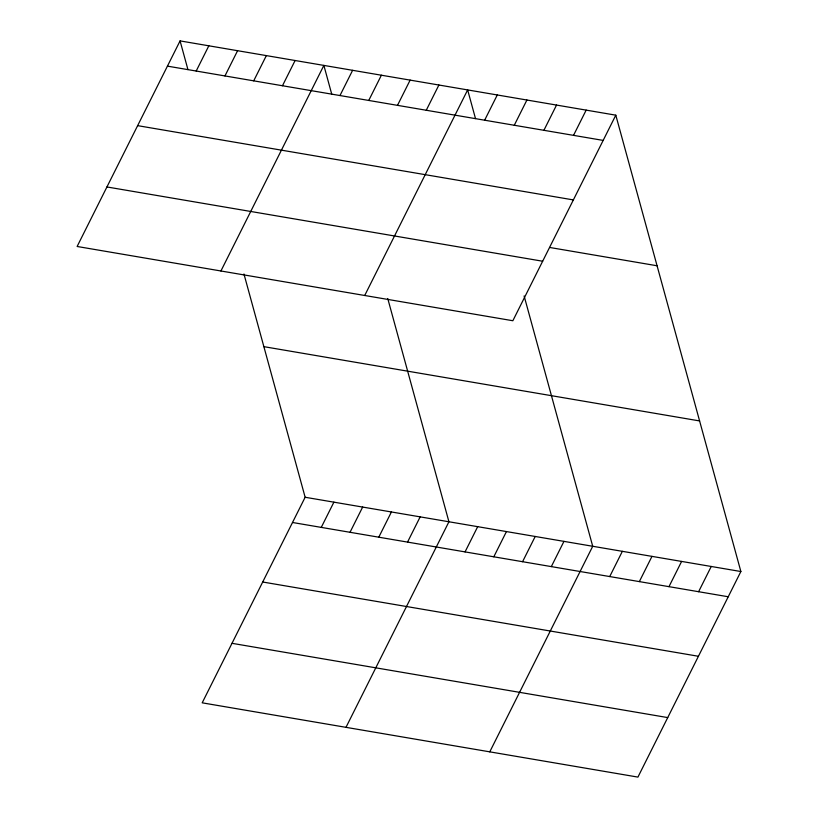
<?xml version="1.0" encoding="UTF-8"?>
<svg xmlns="http://www.w3.org/2000/svg" width="818" height="818" viewBox="0 0 818 818"><rect width="100%" height="100%" fill="white"/><g stroke="black" fill="none" stroke-linecap="round" stroke-linejoin="round"><path stroke-width="1.23" d="M180.072 40.9L77.127 246.474L512.855 320.738L615.801 115.174L180.072 40.9L187.936 69.581M196.197 71.033L208.835 45.798M224.95 75.941L237.588 50.706M253.713 80.839L266.351 55.604M282.466 85.747L295.104 60.512M220.921 270.983L323.867 65.409L331.719 94.101M339.981 95.542L352.619 70.317M368.744 100.45L381.382 75.215M397.497 105.348L410.135 80.113M426.26 110.256L438.898 85.021M364.716 295.492L467.651 89.919L475.514 118.61M484.645 120.205L497.283 94.97M243.958 273.999L305.145 497.262L202.199 702.826L637.928 777.1L740.873 571.526L615.801 115.174M514.277 125.256L526.915 100.021M321.259 527.395L333.897 502.16M543.909 130.307L556.537 105.072M350.022 532.293L362.66 507.058M573.53 135.359L586.169 110.123M378.775 537.201L391.413 511.966M407.538 542.099L420.176 516.864M345.994 727.335L448.929 521.772L387.742 298.519M465.053 551.905L477.692 526.669M493.806 556.802L506.444 531.567M522.569 561.71L535.207 536.475M551.322 566.608L563.96 541.373M489.777 751.844L592.723 546.281L524.113 295.932M609.717 576.567L622.355 551.332M639.339 581.618L651.977 556.383M668.971 586.659L681.609 561.434M698.603 591.711L711.241 566.475M167.434 66.135L603.163 140.41M137.639 125.645L573.367 199.919M549.665 247.465L657.069 265.768M106.933 186.954L542.661 261.228M263.866 346.658L699.595 420.933M305.145 497.262L740.873 571.526M292.507 522.487L728.235 596.762M262.701 582.007L698.429 656.271M232.005 643.316L667.723 717.59"/></g></svg>
